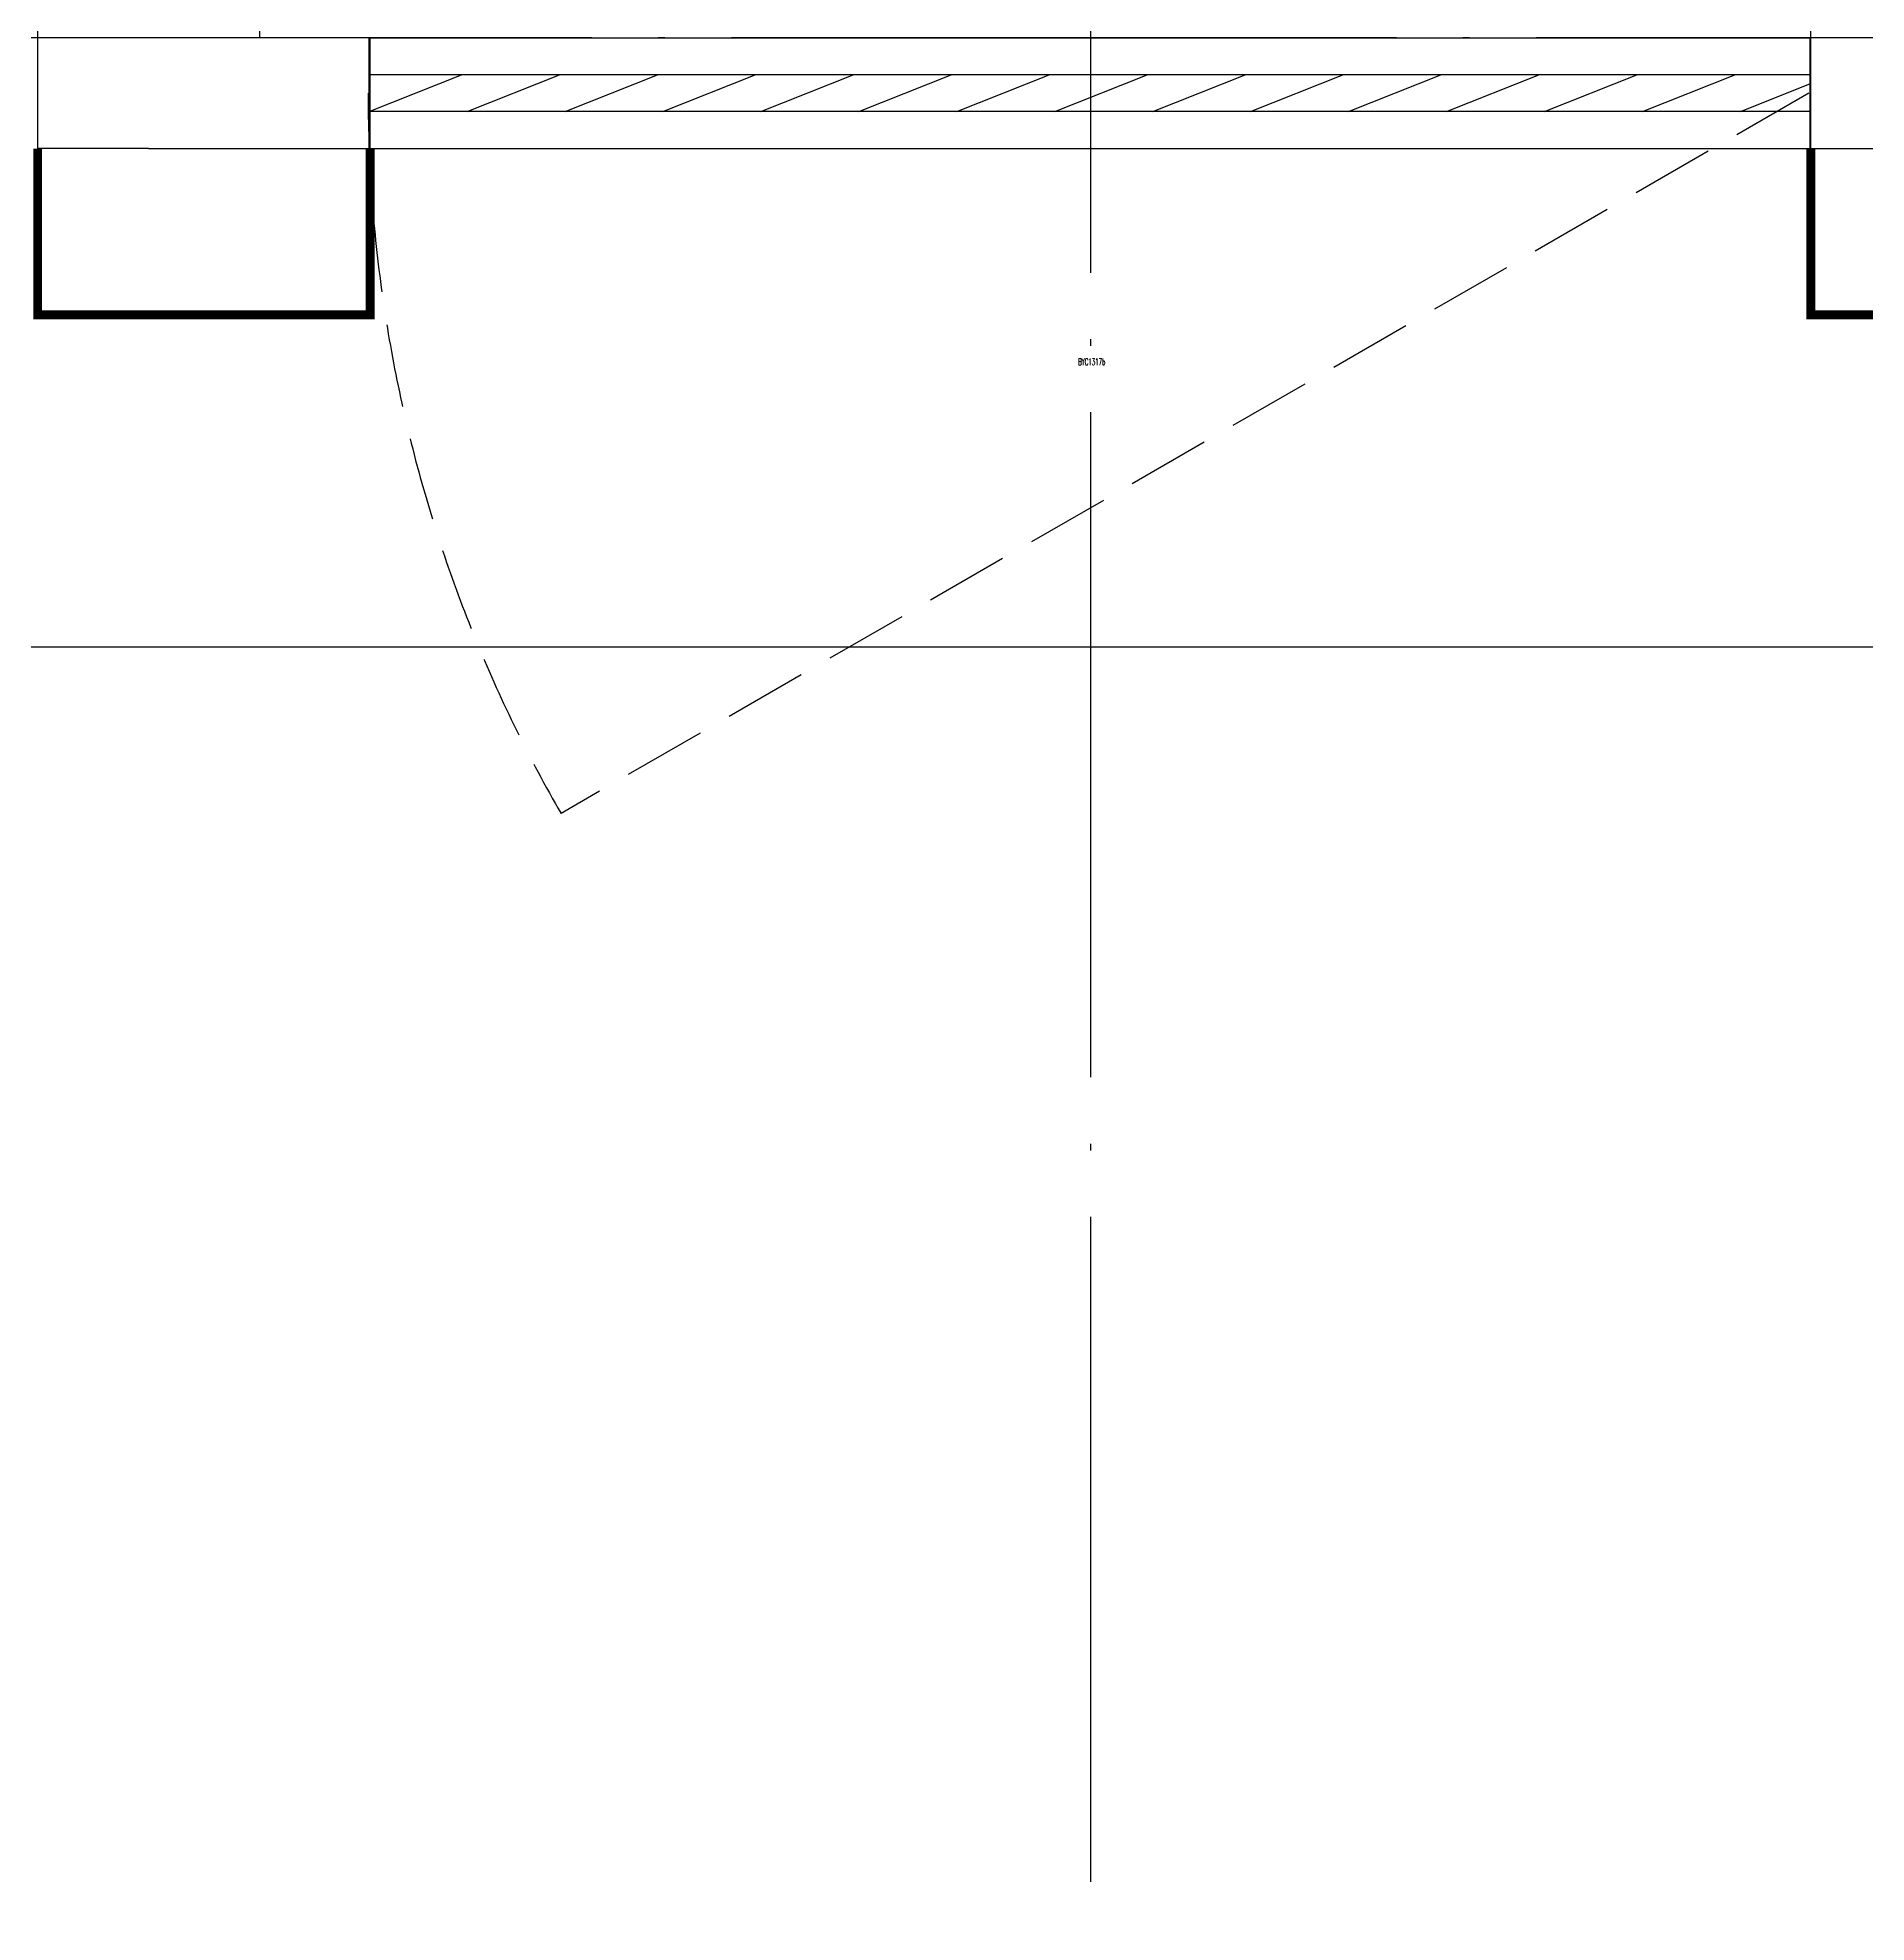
# Model space of a CAD drawing. Extents: x 27938 to 1507990, y 110129 to 923079.
# Drawn here: x 861267 to 862917, y 516540 to 518240 of the extents above; entities that cross this region are included whole.
import ezdxf

# ---------------------------------------------------------------- set-up
doc = ezdxf.new("R2010")
doc.units = 0
doc.header["$LTSCALE"] = 1000
doc.header["$MEASUREMENT"] = 0
doc.linetypes.add('DASH', pattern=[0.35, 0.25, -0.1])
doc.linetypes.add('DOTE', pattern=[2.42, 2, -0.2, 0.02, -0.2])
for name, color, linetype in [('DOTE', 1, 'Continuous'), ('WALL', 9, 'Continuous'), ('WINDOW', 4, 'Continuous'), ('WINDOW_TEXT', 7, 'Continuous'), ('看线', 251, 'Continuous')]:
    doc.layers.add(name, color=color, linetype=linetype)
doc.styles.add('_TCH_WINDOW', font='SIMPLEX.shx', dxfattribs={"width": 0.7, "height": 3.5, "bigfont": 'GBCBIG.shx'})

# ---------------------------------------------------------------- blocks, each defined once
blk = doc.blocks.new('GDGDGDSDA')
at = {"layer": 'DOTE', "color": 0, "linetype": 'DOTE', "ltscale": 0.3}
for p, q in [((453635, 370658.3), (453634.8, 359558.3)), ((452884.9, 362158.3), (452884.8, 361558.3)), ((471334.8, 361558.3), (417334.8, 361558.3))]:
    blk.add_line(p, q, dxfattribs=at)
blk = doc.blocks.new('$WINLIB2D$00000039')
at = {"color": 0}
for points in [[(-0.5, 0.5), (-0.5, -0.5)], [(0.5, 0.5), (-0.5, 0.5)], [(0.5, -0.5), (0.5, 0.5)], [(-0.5, 0.1667), (0.5, 0.1667)], [(-0.3839, -0.1667), (-0.448, 0.1667)], [(-0.3159, -0.1667), (-0.38, 0.1667)], [(-0.2479, -0.1667), (-0.312, 0.1667)], [(-0.1799, -0.1667), (-0.244, 0.1667)], [(-0.1119, -0.1667), (-0.176, 0.1667)], [(-0.0439, -0.1667), (-0.108, 0.1667)], [(0.0241, -0.1667), (-0.04, 0.1667)], [(0.0921, -0.1667), (0.028, 0.1667)], [(0.16, -0.1667), (0.0959, 0.1667)], [(0.228, -0.1667), (0.1639, 0.1667)], [(0.296, -0.1667), (0.2319, 0.1667)], [(0.364, -0.1667), (0.2999, 0.1667)], [(0.432, -0.1667), (0.3679, 0.1667)], [(0.5, -0.1667), (0.4359, 0.1667)], [(-0.4519, -0.1667), (-0.5, 0.0836)], [(-0.5, -0.1667), (0.5, -0.1667)], [(0.5, -0.5), (-0.5, -0.5)]]:
    blk.add_lwpolyline(points, dxfattribs=at)

msp = doc.modelspace()

# ---------------------------------------------------------------- linework, layer by layer
at = {"color": 8, "const_width": 8}
for points in [[(861266.6, 518140.4), (861266.6, 517990.4), (861566.6, 517990.4), (861566.6, 518140.4)], [(862866.6, 518140.4), (862866.6, 517990.4), (863166.6, 517990.4), (863166.6, 518140.4)]]:
    msp.add_lwpolyline(points, dxfattribs=at)
at = {"layer": 'WALL', "color": 8}
for p, q in [((862866.6, 518140.4), (862866.6, 518740.4)), ((861266.6, 518140.4), (861266.6, 518340.4)), ((861566.6, 518140.4), (861566.6, 518240.4)), ((861366.6, 518140.4), (861266.6, 518140.4)), ((861366.6, 518140.4), (861366.6, 518140.4)), ((861366.6, 518140.4), (861566.6, 518140.4)), ((862866.6, 518140.4), (863166.6, 518140.4))]:
    msp.add_line(p, q, dxfattribs=at)
at = {"layer": 'WINDOW', "color": 8, "linetype": 'DASH', "ltscale": 0.3}
msp.add_lwpolyline([(862864.7, 518190.4), (861738.8, 517540.4, -0.131652), (861564.7, 518190.4)], format="xyb", dxfattribs=at)
at = {"layer": '看线', "color": 8}
msp.add_lwpolyline([(875516.6, 519340.4), (875516.6, 517690.4), (855316.6, 517690.4), (855316.6, 519190.4), (852916.6, 519190.4)], dxfattribs=at)

# ---------------------------------------------------------------- block references
at = {"layer": 'DOTE', "color": 169}
msp.add_blockref('GDGDGDSDA', (408581.8, 156682.1), dxfattribs=at)
at = {"layer": 'WINDOW', "color": 8}
ref = msp.add_blockref('$WINLIB2D$00000039', (862215.6, 518190.4), dxfattribs=dict(at, xscale=1299.999999983003, yscale=-100, zscale=1299.999999983003, rotation=180))
ref.add_attrib('A', 'BYC1317b', (862205.4, 517945), dxfattribs={"layer": 'WINDOW_TEXT', "color": 8, "ltscale": 0.5, "height": 5.95, "style": '_TCH_WINDOW', "width": 0.494118})

doc.saveas('drawing.dxf')
